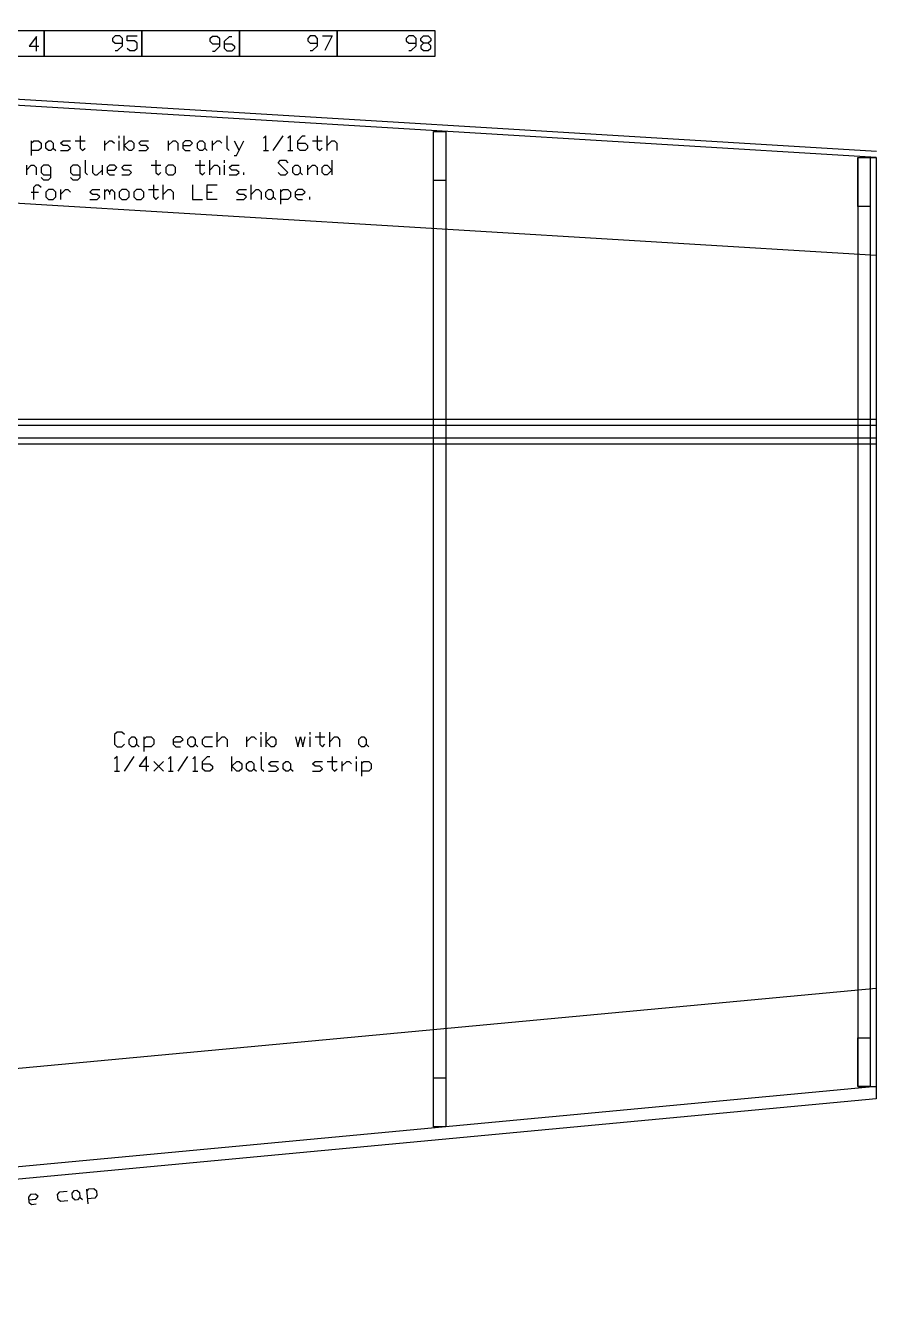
# Model space of a CAD drawing. Extents: x 0 to 102, y 0 to 13.
# Drawn here: x 92.81 to 101.52, y 0.23 to 13.23 of the extents above; entities that cross this region are included whole.
import ezdxf

# ---------------------------------------------------------------- set-up
doc = ezdxf.new("R2010")
doc.units = 0
doc.layers.get('0').update_dxf_attribs({"color": 9, "linetype": 'CONTINUOUS'})

msp = doc.modelspace()

# ---------------------------------------------------------------- linework, layer by layer
at = {"color": 7, "linetype": 'CONTINUOUS'}
for p, q in [((101.514, 11.883, 0), (80.261, 13.172, 0)), ((101.518, 11.946, 0), (80.265, 13.234, 0)), ((101.514, 10.882, 0), (80.224, 12.172, 0)), ((101.326, 11.883, 0), (101.326, 2.384, 0)), ((101.326, 11.883, 0), (101.451, 11.883, 0)), ((101.451, 11.883, 0), (101.451, 2.384, 0)), ((101.451, 11.883, 0), (101.514, 11.883, 0)), ((101.514, 11.883, 0), (101.514, 9.399, 0)), ((101.514, 9.399, 0), (101.514, 2.258, 0)), ((101.514, 9.144, 0), (80.112, 9.144, 0)), ((101.514, 9.206, 0), (80.114, 9.206, 0)), ((80.107, 9.019, 0), (101.514, 9.019, 0)), ((80.105, 8.956, 0), (101.514, 8.956, 0)), ((101.514, 3.388, 0), (79.824, 1.36, 0)), ((101.514, 2.384, 0), (79.786, 0.352, 0)), ((101.326, 2.384, 0), (101.451, 2.384, 0)), ((101.451, 2.384, 0), (101.514, 2.384, 0)), ((101.514, 2.258, 0), (79.782, 0.227, 0))]:
    msp.add_line(p, q, dxfattribs=at)
at = {"color": 7, "linetype": 'CONTINUOUS', "flags": 128}
for points in [[(92.001, 12.919), (93.001, 12.919), (93.001, 13.178), (92.001, 13.178)], [(93.001, 12.919), (94.001, 12.919), (94.001, 13.178), (93.001, 13.178)], [(94.001, 12.919), (95.001, 12.919), (95.001, 13.178), (94.001, 13.178)], [(95.001, 12.919), (96.001, 12.919), (96.001, 13.178), (95.001, 13.178)], [(96.001, 12.919), (97.001, 12.919), (97.001, 13.178), (96.001, 13.178)], [(97.111, 12.15), (97.111, 1.972), (96.986, 1.972), (96.986, 12.15)], [(97.111, 12.15), (97.111, 11.65), (96.986, 11.65), (96.986, 12.15)], [(101.451, 11.883), (101.451, 11.383), (101.326, 11.383), (101.326, 11.883)], [(101.451, 2.884), (101.451, 2.384), (101.326, 2.384), (101.326, 2.884)], [(97.111, 2.472), (97.111, 1.972), (96.986, 1.972), (96.986, 2.472)]]:
    msp.add_lwpolyline(points, close=True, dxfattribs=at)
at = {"linetype": 'BYBLOCK', "flags": 128}
for points in [[(92.923, 12.972), (92.923, 13.122), (92.848, 13.022), (92.948, 13.022)], [(93.727, 12.977), (93.752, 12.977), (93.802, 13.027), (93.802, 13.102), (93.777, 13.127), (93.727, 13.127), (93.702, 13.102), (93.702, 13.077), (93.727, 13.052), (93.802, 13.052)], [(93.852, 13.002), (93.877, 12.977), (93.927, 12.977), (93.952, 13.002), (93.952, 13.052), (93.927, 13.077), (93.852, 13.077), (93.852, 13.127), (93.952, 13.127)], [(94.723, 12.972), (94.748, 12.972), (94.798, 13.022), (94.798, 13.097), (94.773, 13.122), (94.723, 13.122), (94.698, 13.097), (94.698, 13.072), (94.723, 13.047), (94.798, 13.047)], [(94.848, 13.047), (94.923, 13.047), (94.948, 13.022), (94.948, 12.997), (94.923, 12.972), (94.873, 12.972), (94.848, 12.997), (94.848, 13.072), (94.898, 13.122), (94.923, 13.122)], [(95.723, 12.977), (95.748, 12.977), (95.798, 13.027), (95.798, 13.102), (95.773, 13.127), (95.723, 13.127), (95.698, 13.102), (95.698, 13.077), (95.723, 13.052), (95.798, 13.052)], [(95.848, 13.127), (95.948, 13.127), (95.873, 12.977)], [(96.732, 12.977), (96.757, 12.977), (96.807, 13.027), (96.807, 13.102), (96.782, 13.127), (96.732, 13.127), (96.707, 13.102), (96.707, 13.077), (96.732, 13.052), (96.807, 13.052)], [(96.882, 12.977), (96.932, 12.977), (96.957, 13.002), (96.957, 13.027), (96.932, 13.052), (96.882, 13.052), (96.857, 13.077), (96.857, 13.102), (96.882, 13.127), (96.932, 13.127), (96.957, 13.102), (96.957, 13.077), (96.932, 13.052)], [(96.882, 13.052), (96.857, 13.027), (96.857, 13.002), (96.882, 12.977)], [(93.371, 12.105), (93.371, 11.98), (93.396, 11.955), (93.421, 11.98)], [(93.771, 12.08), (93.771, 12.105)], [(93.821, 11.955), (93.821, 12.105)], [(94.871, 12.105), (94.871, 11.98), (94.896, 11.955)], [(95.271, 11.955), (95.271, 12.105), (95.246, 12.08)], [(95.346, 11.955), (95.446, 12.105)], [(95.521, 11.955), (95.521, 12.105), (95.496, 12.08)], [(95.596, 12.03), (95.671, 12.03), (95.696, 12.005), (95.696, 11.98), (95.671, 11.955), (95.621, 11.955), (95.596, 11.98), (95.596, 12.055), (95.646, 12.105), (95.671, 12.105)], [(95.796, 12.105), (95.796, 11.98), (95.821, 11.955), (95.846, 11.98)], [(95.896, 11.955), (95.896, 12.105)], [(92.871, 12.055), (92.871, 11.905)], [(92.871, 12.03), (92.896, 12.055), (92.946, 12.055), (92.971, 12.03), (92.971, 11.98), (92.946, 11.955), (92.871, 11.955)], [(93.096, 11.98), (93.071, 11.955), (93.046, 11.955), (93.021, 11.98), (93.021, 12.03), (93.046, 12.055), (93.071, 12.055), (93.096, 12.03), (93.096, 11.98), (93.121, 11.955)], [(93.171, 11.955), (93.246, 11.955), (93.271, 11.98), (93.246, 12.005), (93.196, 12.005), (93.171, 12.03), (93.196, 12.055), (93.271, 12.055)], [(93.321, 12.055), (93.421, 12.055)], [(93.621, 12.055), (93.621, 11.955)], [(93.621, 12.005), (93.671, 12.055), (93.696, 12.055), (93.721, 12.03)], [(93.771, 11.955), (93.771, 12.055)], [(93.821, 12.005), (93.871, 12.055), (93.896, 12.055), (93.921, 12.03), (93.921, 11.98), (93.896, 11.955), (93.871, 11.955), (93.821, 12.005)], [(93.971, 11.955), (94.046, 11.955), (94.071, 11.98), (94.046, 12.005), (93.996, 12.005), (93.971, 12.03), (93.996, 12.055), (94.071, 12.055)], [(94.271, 12.055), (94.271, 11.955)], [(94.271, 12.005), (94.321, 12.055), (94.346, 12.055), (94.371, 12.03), (94.371, 11.955)], [(94.421, 12.005), (94.496, 12.005), (94.521, 12.03), (94.496, 12.055), (94.446, 12.055), (94.421, 12.03), (94.421, 11.98), (94.446, 11.955), (94.496, 11.955)], [(94.646, 11.98), (94.621, 11.955), (94.596, 11.955), (94.571, 11.98), (94.571, 12.03), (94.596, 12.055), (94.621, 12.055), (94.646, 12.03), (94.646, 11.98), (94.671, 11.955)], [(94.721, 12.055), (94.721, 11.955)], [(94.721, 12.005), (94.771, 12.055), (94.796, 12.055), (94.821, 12.03)], [(94.946, 11.905), (94.971, 11.905), (95.046, 12.055)], [(94.946, 12.055), (94.996, 11.955)], [(95.746, 12.055), (95.846, 12.055)], [(95.896, 12.005), (95.946, 12.055), (95.971, 12.055), (95.996, 12.03), (95.996, 11.955)], [(93.421, 11.855), (93.421, 11.73), (93.446, 11.705)], [(94.146, 11.855), (94.146, 11.73), (94.171, 11.705), (94.196, 11.73)], [(94.596, 11.855), (94.596, 11.73), (94.621, 11.705), (94.646, 11.73)], [(94.696, 11.705), (94.696, 11.855)], [(94.846, 11.83), (94.846, 11.855)], [(95.246, 11.955), (95.296, 11.955)], [(95.396, 11.73), (95.421, 11.705), (95.471, 11.705), (95.496, 11.73), (95.396, 11.83), (95.421, 11.855), (95.471, 11.855), (95.496, 11.83)], [(95.496, 11.955), (95.546, 11.955)], [(95.946, 11.855), (95.946, 11.705)], [(92.821, 11.805), (92.821, 11.705)], [(92.821, 11.755), (92.871, 11.805), (92.896, 11.805), (92.921, 11.78), (92.921, 11.705)], [(92.971, 11.68), (92.996, 11.655), (93.046, 11.655), (93.071, 11.68), (93.071, 11.78), (93.046, 11.805), (92.996, 11.805), (92.971, 11.78), (92.971, 11.73), (92.996, 11.705), (93.071, 11.705)], [(93.271, 11.68), (93.296, 11.655), (93.346, 11.655), (93.371, 11.68), (93.371, 11.78), (93.346, 11.805), (93.296, 11.805), (93.271, 11.78), (93.271, 11.73), (93.296, 11.705), (93.371, 11.705)], [(93.496, 11.805), (93.496, 11.73), (93.521, 11.705), (93.546, 11.705), (93.596, 11.755)], [(93.596, 11.805), (93.596, 11.705)], [(93.646, 11.755), (93.721, 11.755), (93.746, 11.78), (93.721, 11.805), (93.671, 11.805), (93.646, 11.78), (93.646, 11.73), (93.671, 11.705), (93.721, 11.705)], [(93.796, 11.705), (93.871, 11.705), (93.896, 11.73), (93.871, 11.755), (93.821, 11.755), (93.796, 11.78), (93.821, 11.805), (93.896, 11.805)], [(94.096, 11.805), (94.196, 11.805)], [(94.271, 11.705), (94.321, 11.705), (94.346, 11.73), (94.346, 11.78), (94.321, 11.805), (94.271, 11.805), (94.246, 11.78), (94.246, 11.73), (94.271, 11.705)], [(94.546, 11.805), (94.646, 11.805)], [(94.696, 11.755), (94.746, 11.805), (94.771, 11.805), (94.796, 11.78), (94.796, 11.705)], [(94.846, 11.705), (94.846, 11.805)], [(94.896, 11.705), (94.971, 11.705), (94.996, 11.73), (94.971, 11.755), (94.921, 11.755), (94.896, 11.78), (94.921, 11.805), (94.996, 11.805)], [(95.046, 11.705), (95.046, 11.73)], [(95.621, 11.73), (95.596, 11.705), (95.571, 11.705), (95.546, 11.73), (95.546, 11.78), (95.571, 11.805), (95.596, 11.805), (95.621, 11.78), (95.621, 11.73), (95.646, 11.705)], [(95.696, 11.805), (95.696, 11.705)], [(95.696, 11.755), (95.746, 11.805), (95.771, 11.805), (95.796, 11.78), (95.796, 11.705)], [(95.946, 11.755), (95.896, 11.705), (95.871, 11.705), (95.846, 11.73), (95.846, 11.78), (95.871, 11.805), (95.896, 11.805), (95.946, 11.755)], [(92.896, 11.455), (92.896, 11.58), (92.921, 11.605), (92.946, 11.605), (92.971, 11.58)], [(94.121, 11.605), (94.121, 11.48), (94.146, 11.455), (94.171, 11.48)], [(94.221, 11.455), (94.221, 11.605)], [(94.521, 11.605), (94.521, 11.455), (94.621, 11.455)], [(94.771, 11.455), (94.671, 11.455), (94.671, 11.605), (94.771, 11.605)], [(95.121, 11.455), (95.121, 11.605)], [(92.871, 11.53), (92.946, 11.53)], [(93.046, 11.455), (93.096, 11.455), (93.121, 11.48), (93.121, 11.53), (93.096, 11.555), (93.046, 11.555), (93.021, 11.53), (93.021, 11.48), (93.046, 11.455)], [(93.171, 11.555), (93.171, 11.455)], [(93.171, 11.505), (93.221, 11.555), (93.246, 11.555), (93.271, 11.53)], [(93.471, 11.455), (93.546, 11.455), (93.571, 11.48), (93.546, 11.505), (93.496, 11.505), (93.471, 11.53), (93.496, 11.555), (93.571, 11.555)], [(93.621, 11.555), (93.621, 11.455)], [(93.621, 11.53), (93.646, 11.555), (93.671, 11.53), (93.671, 11.505)], [(93.671, 11.53), (93.696, 11.555), (93.721, 11.53), (93.721, 11.455)], [(93.796, 11.455), (93.846, 11.455), (93.871, 11.48), (93.871, 11.53), (93.846, 11.555), (93.796, 11.555), (93.771, 11.53), (93.771, 11.48), (93.796, 11.455)], [(93.946, 11.455), (93.996, 11.455), (94.021, 11.48), (94.021, 11.53), (93.996, 11.555), (93.946, 11.555), (93.921, 11.53), (93.921, 11.48), (93.946, 11.455)], [(94.071, 11.555), (94.171, 11.555)], [(94.221, 11.505), (94.271, 11.555), (94.296, 11.555), (94.321, 11.53), (94.321, 11.455)], [(94.671, 11.53), (94.721, 11.53)], [(94.971, 11.455), (95.046, 11.455), (95.071, 11.48), (95.046, 11.505), (94.996, 11.505), (94.971, 11.53), (94.996, 11.555), (95.071, 11.555)], [(95.121, 11.505), (95.171, 11.555), (95.196, 11.555), (95.221, 11.53), (95.221, 11.455)], [(95.346, 11.48), (95.321, 11.455), (95.296, 11.455), (95.271, 11.48), (95.271, 11.53), (95.296, 11.555), (95.321, 11.555), (95.346, 11.53), (95.346, 11.48), (95.371, 11.455)], [(95.421, 11.555), (95.421, 11.405)], [(95.421, 11.53), (95.446, 11.555), (95.496, 11.555), (95.521, 11.53), (95.521, 11.48), (95.496, 11.455), (95.421, 11.455)], [(95.571, 11.505), (95.646, 11.505), (95.671, 11.53), (95.646, 11.555), (95.596, 11.555), (95.571, 11.53), (95.571, 11.48), (95.596, 11.455), (95.646, 11.455)], [(95.721, 11.455), (95.721, 11.48)], [(93.823, 5.984), (93.798, 6.009), (93.748, 6.009), (93.723, 5.984), (93.723, 5.884), (93.748, 5.859), (93.798, 5.859), (93.823, 5.884)], [(94.773, 5.859), (94.773, 6.009)], [(95.223, 5.984), (95.223, 6.009)], [(95.273, 5.859), (95.273, 6.009)], [(95.723, 5.984), (95.723, 6.009)], [(95.823, 6.009), (95.823, 5.884), (95.848, 5.859), (95.873, 5.884)], [(95.923, 5.859), (95.923, 6.009)], [(93.948, 5.884), (93.923, 5.859), (93.898, 5.859), (93.873, 5.884), (93.873, 5.934), (93.898, 5.959), (93.923, 5.959), (93.948, 5.934), (93.948, 5.884), (93.973, 5.859)], [(94.023, 5.959), (94.023, 5.809)], [(94.023, 5.934), (94.048, 5.959), (94.098, 5.959), (94.123, 5.934), (94.123, 5.884), (94.098, 5.859), (94.023, 5.859)], [(94.323, 5.909), (94.398, 5.909), (94.423, 5.934), (94.398, 5.959), (94.348, 5.959), (94.323, 5.934), (94.323, 5.884), (94.348, 5.859), (94.398, 5.859)], [(94.548, 5.884), (94.523, 5.859), (94.498, 5.859), (94.473, 5.884), (94.473, 5.934), (94.498, 5.959), (94.523, 5.959), (94.548, 5.934), (94.548, 5.884), (94.573, 5.859)], [(94.723, 5.859), (94.648, 5.859), (94.623, 5.884), (94.623, 5.934), (94.648, 5.959), (94.723, 5.959)], [(94.773, 5.909), (94.823, 5.959), (94.848, 5.959), (94.873, 5.934), (94.873, 5.859)], [(95.073, 5.959), (95.073, 5.859)], [(95.073, 5.909), (95.123, 5.959), (95.148, 5.959), (95.173, 5.934)], [(95.223, 5.859), (95.223, 5.959)], [(95.273, 5.909), (95.323, 5.959), (95.348, 5.959), (95.373, 5.934), (95.373, 5.884), (95.348, 5.859), (95.323, 5.859), (95.273, 5.909)], [(95.573, 5.959), (95.598, 5.859), (95.623, 5.959), (95.648, 5.859), (95.673, 5.959)], [(95.723, 5.859), (95.723, 5.959)], [(95.773, 5.959), (95.873, 5.959)], [(95.923, 5.909), (95.973, 5.959), (95.998, 5.959), (96.023, 5.934), (96.023, 5.859)], [(96.298, 5.884), (96.273, 5.859), (96.248, 5.859), (96.223, 5.884), (96.223, 5.934), (96.248, 5.959), (96.273, 5.959), (96.298, 5.934), (96.298, 5.884), (96.323, 5.859)], [(93.748, 5.609), (93.748, 5.759), (93.723, 5.734)], [(93.823, 5.609), (93.923, 5.759)], [(94.048, 5.609), (94.048, 5.759), (93.973, 5.659), (94.073, 5.659)], [(94.298, 5.609), (94.298, 5.759), (94.273, 5.734)], [(94.373, 5.609), (94.473, 5.759)], [(94.548, 5.609), (94.548, 5.759), (94.523, 5.734)], [(94.623, 5.684), (94.698, 5.684), (94.723, 5.659), (94.723, 5.634), (94.698, 5.609), (94.648, 5.609), (94.623, 5.634), (94.623, 5.709), (94.673, 5.759), (94.698, 5.759)], [(94.923, 5.609), (94.923, 5.759)], [(95.223, 5.759), (95.223, 5.634), (95.248, 5.609)], [(95.948, 5.759), (95.948, 5.634), (95.973, 5.609), (95.998, 5.634)], [(96.198, 5.734), (96.198, 5.759)], [(93.723, 5.609), (93.773, 5.609)], [(94.123, 5.709), (94.223, 5.609)], [(94.123, 5.609), (94.223, 5.709)], [(94.273, 5.609), (94.323, 5.609)], [(94.523, 5.609), (94.573, 5.609)], [(94.923, 5.659), (94.973, 5.709), (94.998, 5.709), (95.023, 5.684), (95.023, 5.634), (94.998, 5.609), (94.973, 5.609), (94.923, 5.659)], [(95.148, 5.634), (95.123, 5.609), (95.098, 5.609), (95.073, 5.634), (95.073, 5.684), (95.098, 5.709), (95.123, 5.709), (95.148, 5.684), (95.148, 5.634), (95.173, 5.609)], [(95.298, 5.609), (95.373, 5.609), (95.398, 5.634), (95.373, 5.659), (95.323, 5.659), (95.298, 5.684), (95.323, 5.709), (95.398, 5.709)], [(95.523, 5.634), (95.498, 5.609), (95.473, 5.609), (95.448, 5.634), (95.448, 5.684), (95.473, 5.709), (95.498, 5.709), (95.523, 5.684), (95.523, 5.634), (95.548, 5.609)], [(95.748, 5.609), (95.823, 5.609), (95.848, 5.634), (95.823, 5.659), (95.773, 5.659), (95.748, 5.684), (95.773, 5.709), (95.848, 5.709)], [(95.898, 5.709), (95.998, 5.709)], [(96.048, 5.709), (96.048, 5.609)], [(96.048, 5.659), (96.098, 5.709), (96.123, 5.709), (96.148, 5.684)], [(96.198, 5.609), (96.198, 5.709)], [(96.248, 5.709), (96.248, 5.559)], [(96.248, 5.684), (96.273, 5.709), (96.323, 5.709), (96.348, 5.684), (96.348, 5.634), (96.323, 5.609), (96.248, 5.609)], [(93.246, 1.216), (93.171, 1.208), (93.144, 1.231), (93.139, 1.281), (93.162, 1.308), (93.236, 1.315)], [(93.368, 1.253), (93.345, 1.225), (93.321, 1.223), (93.293, 1.245), (93.288, 1.295), (93.311, 1.322), (93.336, 1.325), (93.363, 1.302), (93.368, 1.253), (93.395, 1.23)], [(93.435, 1.334), (93.45, 1.185)], [(93.438, 1.31), (93.46, 1.337), (93.51, 1.342), (93.537, 1.319), (93.542, 1.269), (93.52, 1.242), (93.445, 1.235)], [(92.843, 1.227), (92.918, 1.234), (92.94, 1.261), (92.913, 1.284), (92.863, 1.279), (92.841, 1.252), (92.845, 1.202), (92.873, 1.179), (92.922, 1.184)]]:
    msp.add_lwpolyline(points, dxfattribs=at)

doc.saveas('drawing.dxf')
